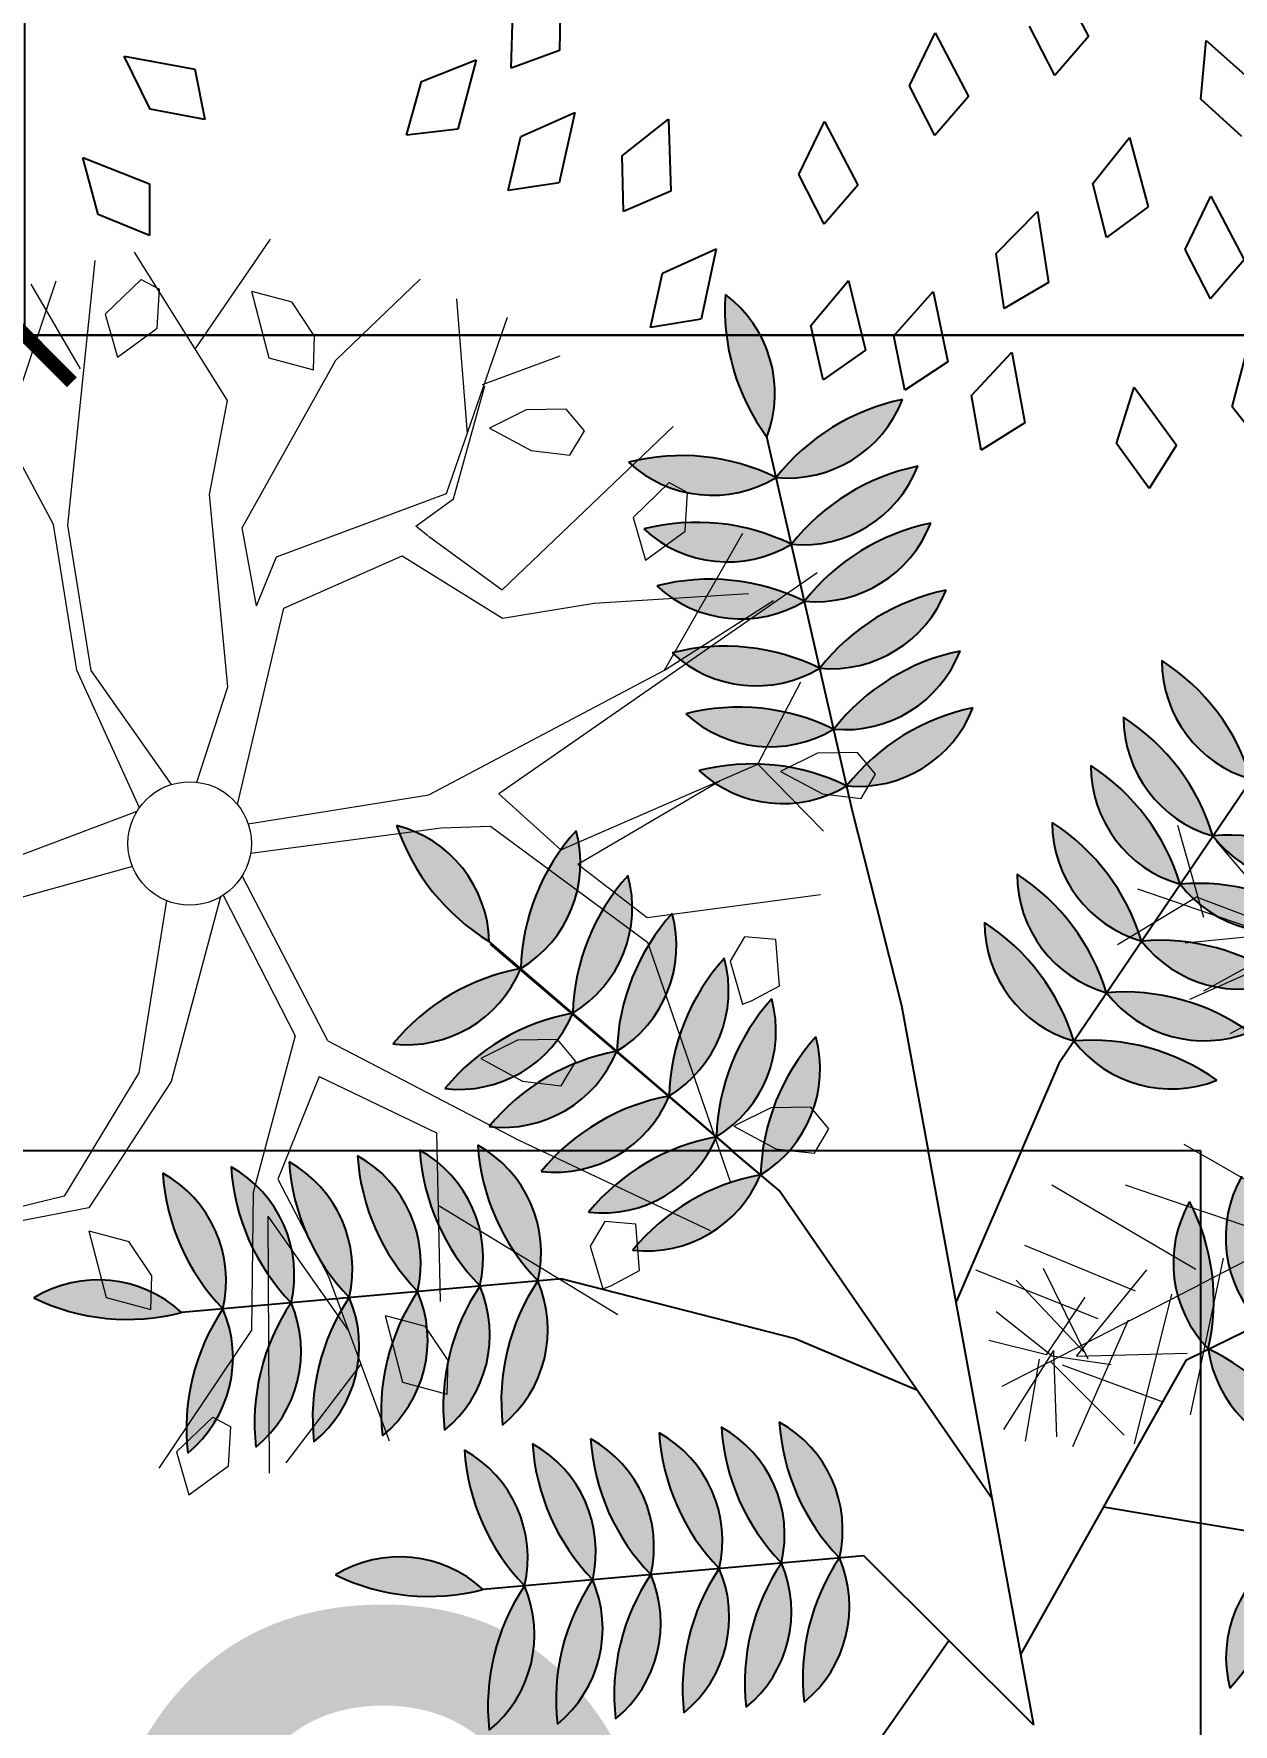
# Model space of a CAD drawing. Header units: millimetres. Extents: x -176651 to 388869, y -469666 to 486614.
# Drawn here: x 257544 to 260092, y 156296 to 159884 of the extents above; entities that cross this region are included whole.
import ezdxf

# ---------------------------------------------------------------- set-up
doc = ezdxf.new("R2010")
doc.units = ezdxf.units.MM
doc.header["$PDMODE"] = 35
doc.header["$PDSIZE"] = 0.1
doc.layers.get('Defpoints').update_dxf_attribs({"color": 252})
doc.layers.add('A- FURNITURE', color=252, linetype='Continuous', lineweight=0)
doc.layers.add('L-TREEEES', color=8, linetype='Continuous', lineweight=25)
for name, color, linetype in [('ad-Dimension', 8, 'Continuous'), ('ad-Plot Boundary', 8, 'Continuous'), ('ad-Plot Numbers', 2, 'Continuous'), ('ad-Road', 8, 'Continuous'), ('ad-Road Hatch', 8, 'Continuous')]:
    doc.layers.add(name, color=color, linetype=linetype)
doc.styles.add('$0$grid_text', font='verdana.ttf', dxfattribs={"width": 0.9})
doc.styles.get("Standard").update_dxf_attribs({"font": 'arial.ttf'})
doc.dimstyles.new('Copy of A-100-DIM-INT (MM-FT)', dxfattribs={"dimscale": 500, "dimtxt": 2.4, "dimasz": 1, "dimexe": 0, "dimexo": 0, "dimgap": 1, "dimtad": 0, "dimdec": 0, "dimlfac": 0.03937, "dimdsep": 46, "dimlunit": 3, "dimtxsty": 'Standard', "dimblk": 'ARCHTICK', "dimcen": 0.025, "dimclrd": 256, "dimclre": 256, "dimclrt": 256, "dimazin": 2, "dimtfac": 1, "dimtdec": 0, "dimtix": 1, "dimtmove": 2, "dimatfit": 3, "dimldrblk": 'ARCHTICK', "dimfxl": 1, "dimtolj": 1, "dimtzin": 0, "dimarcsym": 0})

# ---------------------------------------------------------------- blocks, each defined once
blk = doc.blocks.new('A$C4fb60e89')
at = {"layer": 'ad-Road Hatch', "ltscale": 5, "transparency": 33554687}
h = blk.add_hatch(dxfattribs=at)
h.set_pattern_fill('AR-HBONE', color=256, scale=15)
h.set_pattern_definition([(45, (-193247.7, -428758.8), (0, 2155.2615), [4572, -1524]), (135, (-192170.1, -427681.1), (2e-13, 2155.2615), [4572, -1524])])
h.paths.add_polyline_path([(175594.5, -250241), (169177.9, -249341.1), (167473.5, -249057.1), (167473.5, -138693.9), (101313.5, -138693.9), (101313.5, -199953.9), (101307.7, -237994.6), (101040.4, -268291), (101007.7, -280967.7), (101066.4, -293683.6), (101242.5, -311127.2), (100909.9, -319343.6), (100949.1, -333937.5), (100668.7, -366959.6), (100727.3, -390982.9), (100668.7, -404585.6), (100538.2, -420418.5), (100466.5, -428758.8), (92426.2, -427265.5), (92163.5, -427209.5), (92163.5, -321453.9), (24803.5, -321453.9), (24803.5, -412960.5), (15653.5, -411028.6), (15653.5, -321452.2), (-19535.1, -321452.2), (-34427.5, -319476.7), (-65207.4, -315394.6), (-171770.1, -301268.1), (-185853.9, -298333.1), (-193247.7, -296831.5), (-193244, -292907.6), (-191913.8, -285219.4), (-191838.8, -284678.8), (-183397.4, -286393.2), (-169722.9, -289242.8), (-53141.2, -304697.5), (-18730.1, -309262.2), (15653.3, -309262.2), (15653.5, 703.4), (24803.5, 1114.6), (24803.5, -129543.9), (92163.5, -129543.9), (92163.5, 15133.3), (101313.5, 17712.8), (101313.5, -129543.9), (167473.5, -129543.9), (167473.5, 35551.6), (175738, 37855), (175848.8, 28595.3), (175835.8, 25947.4), (175777.1, 14040.5), (175855.3, 2315.8), (175659.7, -18036.1), (175731.4, -34038.6), (175718.4, -46839.2), (175672.7, -63402.4), (175816.2, -82071.9), (175542.3, -106356), (175490.2, -124640.8), (175574.9, -145018.8), (175731.4, -168892), (175796.6, -181268.8), (175796.6, -192667.4), (175744.5, -208200.3), (175829.2, -223276.8), (175887.9, -234871.1)])
h.paths.add_polyline_path([(24803.5, -309263.9), (92163.5, -309263.9), (92163.5, -138693.9), (24803.5, -138693.9)], flags=16)
blk = doc.blocks.new('A$Cbbea0351')
at = {"layer": 'ad-Plot Numbers', "linetype": 'Continuous', "insert": (-110045.8, -311119.2), "char_height": 2000, "width": 2981.719, "attachment_point": 5, "style": '$0$grid_text', "bg_fill": 18, "box_fill_scale": 1.5, "bg_fill_color": 257, "bg_fill_transparency": 0}
blk.add_mtext('29', dxfattribs=at)
blk = doc.blocks.new('zw$A88E')
at = {"layer": 'ad-Plot Boundary'}
for points in [[(-117254.5, -307368.9), (-83574.5, -307368.9), (-83574.5, -266698.9), (-117254.5, -266698.9)], [(-117254.5, -347118.9), (-83574.5, -347118.9), (-83574.5, -307368.9), (-117254.5, -307368.9)]]:
    blk.add_lwpolyline(points, close=True, dxfattribs=at)
blk = doc.blocks.new('_ArchTick')
at = {"color": 0, "linetype": 'ByBlock', "const_width": 0.15}
blk.add_lwpolyline([(-0.5, -0.5), (0.5, 0.5)], dxfattribs=at)
blk = doc.blocks.new('*D19')
at = {"layer": 'ad-Dimension', "lineweight": -2, "transparency": 16777216}
for p, q in [((0, 1540), (1102.9, 1540)), ((1102.9, 1540), (1102.9, -1408.6)), ((1102.9, -7610), (1102.9, -4661.4)), ((0, -7610), (1102.9, -7610))]:
    blk.add_line(p, q, dxfattribs=at)
at = {"layer": 'Defpoints', "color": 0, "ltscale": 5, "transparency": 16777216}
for p in [(0, 1540), (0, -7610), (1102.9, -7610)]:
    blk.add_point(p, dxfattribs=at)
at = {"layer": 'ad-Dimension', "lineweight": -2, "ltscale": 5, "transparency": 16777216, "xscale": 200, "yscale": 200, "zscale": 200}
for p, rotation in [((1102.9, 1540), 90), ((1102.9, -7610), 270)]:
    blk.add_blockref('_ArchTick', p, dxfattribs=dict(at, rotation=rotation))
at = {"layer": 'ad-Dimension', "ltscale": 5, "transparency": 16777216, "insert": (1102.9, -3035), "char_height": 480, "attachment_point": 5, "rotation": 90}
blk.add_mtext("\\A1;30' [9150]", dxfattribs=at)
blk = doc.blocks.new('EHTYH')
at = {"layer": 'L-TREEEES', "color": 96, "ltscale": 1.622888}
for p, q in [((212980.6967, 1928348.4871, 129.9135), (212980.6108, 1928348.1946, 129.9135)), ((212982.7287, 1928347.9597, 129.9135), (212982.7947, 1928347.662, 129.9135)), ((212982.0063, 1928347.6591, 129.9135), (212982.1705, 1928347.8481, 129.9135)), ((212982.1705, 1928347.8481, 129.9135), (212982.2365, 1928347.5504, 129.9135)), ((212980.7507, 1928347.6924, 129.9135), (212980.9807, 1928347.7913, 129.9135)), ((212980.9807, 1928347.7913, 129.9135), (212980.9109, 1928347.4945, 129.9135)), ((212982.6132, 1928347.5401, 129.9135), (212982.5645, 1928347.7708, 129.9135)), ((212980.6944, 1928347.4635, 129.9135), (212980.7507, 1928347.6924, 129.9135)), ((212982.055, 1928347.4284, 129.9135), (212982.0063, 1928347.6591, 129.9135)), ((212982.7947, 1928347.662, 129.9135), (212982.6132, 1928347.5401, 129.9135)), ((212981.4534, 1928347.4193, 129.9135), (212981.6176, 1928347.6082, 129.9135)), ((212981.6176, 1928347.6082, 129.9135), (212981.6836, 1928347.3105, 129.9135)), ((212982.2365, 1928347.5504, 129.9135), (212982.055, 1928347.4284, 129.9135)), ((212980.9109, 1928347.4945, 129.9135), (212980.6944, 1928347.4635, 129.9135)), ((212983.1856, 1928347.2806, 129.9135), (212983.2733, 1928347.515, 129.9135)), ((212983.2733, 1928347.515, 129.9135), (212983.4393, 1928347.2593, 129.9135)), ((212981.5021, 1928347.1885, 129.9135), (212981.4534, 1928347.4193, 129.9135)), ((212981.6836, 1928347.3105, 129.9135), (212981.5021, 1928347.1885, 129.9135)), ((212983.312, 1928347.0815, 129.9135), (212983.1856, 1928347.2806, 129.9135)), ((212980.7855, 1928347.1666, 129.9135), (212981.0326, 1928347.207, 129.9135)), ((212981.0326, 1928347.207, 129.9135), (212980.8931, 1928346.9359, 129.9135)), ((212982.6483, 1928347.055, 129.9135), (212982.8498, 1928347.2036, 129.9135)), ((212982.8498, 1928347.2036, 129.9135), (212982.8493, 1928346.8986, 129.9135)), ((212980.6755, 1928346.958, 129.9135), (212980.7855, 1928347.1666, 129.9135)), ((212982.6455, 1928346.8192, 129.9135), (212982.6483, 1928347.055, 129.9135)), ((212982.1748, 1928346.8765, 129.9135), (212982.3913, 1928347.0022, 129.9135)), ((212982.3913, 1928347.0022, 129.9135), (212982.3575, 1928346.6992, 129.9135)), ((212980.8931, 1928346.9359, 129.9135), (212980.6755, 1928346.958, 129.9135)), ((212981.3343, 1928346.7875, 129.9135), (212981.5399, 1928346.9303, 129.9135)), ((212981.5399, 1928346.9303, 129.9135), (212981.5307, 1928346.6255, 129.9135)), ((212982.8493, 1928346.8986, 129.9135), (212982.6455, 1928346.8192, 129.9135)), ((212982.1463, 1928346.6425, 129.9135), (212982.1748, 1928346.8765, 129.9135)), ((212982.9537, 1928346.6826, 129.9135), (212983.1179, 1928346.8716, 129.9135)), ((212983.1179, 1928346.8716, 129.9135), (212983.1839, 1928346.5739, 129.9135)), ((212981.3248, 1928346.5518, 129.9135), (212981.3343, 1928346.7875, 129.9135)), ((212981.6643, 1928346.653, 129.9135), (212981.8735, 1928346.7904, 129.9135)), ((212981.8735, 1928346.7904, 129.9135), (212981.8564, 1928346.4859, 129.9135)), ((212982.3575, 1928346.6992, 129.9135), (212982.1463, 1928346.6425, 129.9135)), ((212983.0024, 1928346.4519, 129.9135), (212982.9537, 1928346.6826, 129.9135)), ((212981.5307, 1928346.6255, 129.9135), (212981.3248, 1928346.5518, 129.9135)), ((212981.6487, 1928346.4177, 129.9135), (212981.6643, 1928346.653, 129.9135)), ((212983.1839, 1928346.5739, 129.9135), (212983.0024, 1928346.4519, 129.9135)), ((212981.8564, 1928346.4859, 129.9135), (212981.6487, 1928346.4177, 129.9135)), ((212981.9163, 1928346.3224, 129.9135), (212982.129, 1928346.4544, 129.9135)), ((212982.129, 1928346.4544, 129.9135), (212982.1042, 1928346.1505, 129.9135))]:
    blk.add_line(p, q, dxfattribs=at)
at = {"layer": 'L-TREEEES', "color": 104, "ltscale": 1.622888}
for p, q in [((212980.3929, 1928348.1754, 129.9135), (212980.4616, 1928348.4009, 129.9135)), ((212979.89, 1928348.0178, 129.9135), (212980.01, 1928348.2208, 129.9135)), ((212980.01, 1928348.2208, 129.9135), (212980.2587, 1928348.2491, 129.9135)), ((212980.2587, 1928348.2491, 129.9135), (212980.1062, 1928347.9851, 129.9135)), ((212980.6108, 1928348.1946, 129.9135), (212980.3929, 1928348.1754, 129.9135)), ((212980.1062, 1928347.9851, 129.9135), (212979.89, 1928348.0178, 129.9135)), ((212980.357, 1928347.8849, 129.9135), (212980.6045, 1928347.9228, 129.9135)), ((212980.6045, 1928347.9228, 129.9135), (212980.4623, 1928347.653, 129.9135)), ((212980.245, 1928347.6774, 129.9135), (212980.357, 1928347.8849, 129.9135)), ((212980.4623, 1928347.653, 129.9135), (212980.245, 1928347.6774, 129.9135))]:
    blk.add_line(p, q, dxfattribs=at)
at = {"layer": 'L-TREEEES', "color": 98, "ltscale": 1.622888}
for p, q in [((212985.9722, 1928346.6442, 129.9135), (212985.9243, 1928346.8899, 129.9135)), ((212985.9243, 1928346.8899, 129.9135), (212986.1996, 1928346.7588, 129.9135)), ((212986.1996, 1928346.7588, 129.9135), (212986.1841, 1928346.5407, 129.9135)), ((212986.1841, 1928346.5407, 129.9135), (212985.9722, 1928346.6442, 129.9135)), ((212985.641, 1928346.2706, 129.9135), (212985.642, 1928346.5209, 129.9135)), ((212985.642, 1928346.5209, 129.9135), (212985.8864, 1928346.3385, 129.9135)), ((212981.8947, 1928346.0876, 129.9135), (212981.9163, 1928346.3224, 129.9135)), ((212985.8864, 1928346.3385, 129.9135), (212985.8285, 1928346.1276, 129.9135)), ((212985.8285, 1928346.1276, 129.9135), (212985.641, 1928346.2706, 129.9135)), ((212982.9714, 1928345.9845, 129.9135), (212983.0958, 1928346.2017, 129.9135)), ((212982.1042, 1928346.1505, 129.9135), (212981.8947, 1928346.0876, 129.9135)), ((212982.457, 1928345.9636, 129.9135), (212982.5914, 1928346.1748, 129.9135)), ((212982.5914, 1928346.1748, 129.9135), (212982.7008, 1928345.8902, 129.9135)), ((212982.5394, 1928345.7427, 129.9135), (212982.457, 1928345.9636, 129.9135)), ((212983.064, 1928345.7676, 129.9135), (212982.9714, 1928345.9845, 129.9135)), ((212982.7008, 1928345.8902, 129.9135), (212982.5394, 1928345.7427, 129.9135))]:
    blk.add_line(p, q, dxfattribs=at)
blk = doc.blocks.new('RGBB')
at = {"layer": 'Defpoints', "linetype": 'Continuous', "true_color": 0x999b37, "transparency": 33554559}
for points in [[(260796.0955, 1945756.5247, 0.177771), (260796.1014, 1945756.2094, 0.334535)], [(260796.0978, 1945756.1212, 0.177771), (260795.8037, 1945756.2349, 0.334535)], [(260796.4002, 1945756.2106, 0.177771), (260796.0978, 1945756.1212, 0.334535)], [(260796.0919, 1945755.976, 0.177771), (260795.7978, 1945756.0896, 0.334535)], [(260796.3943, 1945756.0654, 0.177771), (260796.0919, 1945755.976, 0.334535)], [(260796.0869, 1945755.8522, 0.177771), (260795.7928, 1945755.9659, 0.334535)], [(260796.3892, 1945755.9417, 0.177771), (260796.0869, 1945755.8522, 0.334535)], [(260796.081, 1945755.7064, 0.177771), (260795.7869, 1945755.8201, 0.334535)], [(260796.3833, 1945755.7959, 0.177771), (260796.081, 1945755.7064, 0.334535)], [(260796.0756, 1945755.5739, 0.177771), (260795.7815, 1945755.6875, 0.334535)], [(260796.3779, 1945755.6633, 0.177771), (260796.0756, 1945755.5739, 0.334535)], [(260795.1263, 1945755.62, 0.177771), (260795.2516, 1945755.3307, 0.334535)], [(260796.0706, 1945755.4503, 0.177771), (260795.7765, 1945755.564, 0.334535)], [(260796.3729, 1945755.5398, 0.177771), (260796.0706, 1945755.4503, 0.334535)], [(260796.9037, 1945755.2386, 0.177771), (260796.7865, 1945755.5313, 0.334535)], [(260795.4912, 1945755.5091, 0.177771), (260795.3011, 1945755.2576, 0.334535)], [(260796.7934, 1945755.144, 0.177771), (260796.6762, 1945755.4366, 0.334535)], [(260795.5727, 1945755.3888, 0.177771), (260795.3826, 1945755.1372, 0.334535)], [(260796.6994, 1945755.0633, 0.177771), (260796.5822, 1945755.356, 0.334535)], [(260795.6422, 1945755.2863, 0.177771), (260795.4521, 1945755.0347, 0.334535)], [(260795.3011, 1945755.2576, 0.177771), (260794.997, 1945755.1743, 0.334535)], [(260796.5887, 1945754.9683, 0.177771), (260796.4714, 1945755.261, 0.334535)], [(260795.724, 1945755.1655, 0.177771), (260795.5339, 1945754.9139, 0.334535)], [(260796.488, 1945754.8819, 0.177771), (260796.3708, 1945755.1746, 0.334535)], [(260795.3826, 1945755.1372, 0.177771), (260795.0785, 1945755.054, 0.334535)], [(260797.0649, 1945754.9837, 0.177771), (260796.7934, 1945755.144, 0.334535)], [(260796.3942, 1945754.8013, 0.177771), (260796.2769, 1945755.094, 0.334535)], [(260795.7984, 1945755.0556, 0.177771), (260795.6084, 1945754.8041, 0.334535)], [(260796.9709, 1945754.903, 0.177771), (260796.6994, 1945755.0633, 0.334535)], [(260794.4537, 1945755.0381, 0.177771), (260794.5013, 1945754.7264, 0.334535)], [(260794.5968, 1945755.0126, 0.177771), (260794.6443, 1945754.7009, 0.334535)], [(260795.4521, 1945755.0347, 0.177771), (260795.148, 1945754.9514, 0.334535)], [(260794.7187, 1945754.9908, 0.177771), (260794.7663, 1945754.6791, 0.334535)], [(260794.8623, 1945754.9651, 0.177771), (260794.9099, 1945754.6535, 0.334535)], [(260794.9929, 1945754.9418, 0.177771), (260795.0405, 1945754.6301, 0.334535)], [(260795.8678, 1945754.9533, 0.177771), (260795.6777, 1945754.7017, 0.334535)], [(260796.8602, 1945754.808, 0.177771), (260796.5887, 1945754.9683, 0.334535)], [(260795.1147, 1945754.9201, 0.177771), (260795.1622, 1945754.6084, 0.334535)], [(260795.5339, 1945754.9139, 0.177771), (260795.2298, 1945754.8307, 0.334535)], [(260796.7595, 1945754.7216, 0.177771), (260796.488, 1945754.8819, 0.334535)], [(260794.1197, 1945754.8541, 0.177771), (260794.4143, 1945754.742, 0.334535)], [(260795.6084, 1945754.8041, 0.177771), (260795.3043, 1945754.7208, 0.334535)], [(260796.6657, 1945754.6411, 0.177771), (260796.3942, 1945754.8013, 0.334535)], [(260794.5013, 1945754.7264, 0.177771), (260794.3487, 1945754.4505, 0.334535)], [(260794.6443, 1945754.7009, 0.177771), (260794.4918, 1945754.425, 0.334535)], [(260795.6777, 1945754.7017, 0.177771), (260795.3736, 1945754.6184, 0.334535)], [(260794.7663, 1945754.6791, 0.177771), (260794.6137, 1945754.4032, 0.334535)], [(260794.9099, 1945754.6535, 0.177771), (260794.7574, 1945754.3775, 0.334535)], [(260795.0405, 1945754.6301, 0.177771), (260794.888, 1945754.3542, 0.334535)], [(260795.1622, 1945754.6084, 0.177771), (260795.0097, 1945754.3325, 0.334535)], [(260796.4983, 1945754.0955, 0.177771), (260796.5422, 1945754.4077, 0.334535)], [(260796.6198, 1945754.1187, 0.177771), (260796.6636, 1945754.4309, 0.334535)], [(260794.9175, 1945754.3028, 0.177771), (260794.9651, 1945753.9911, 0.334535)], [(260795.0606, 1945754.2772, 0.177771), (260795.1082, 1945753.9655, 0.334535)], [(260795.1826, 1945754.2554, 0.177771), (260795.2301, 1945753.9437, 0.334535)], [(260795.3262, 1945754.2298, 0.177771), (260795.3738, 1945753.9181, 0.334535)], [(260795.4568, 1945754.2064, 0.177771), (260795.5044, 1945753.8948, 0.334535)], [(260795.5785, 1945754.1847, 0.177771), (260795.6261, 1945753.873, 0.334535)], [(260794.5835, 1945754.1187, 0.177771), (260794.8782, 1945754.0066, 0.334535)], [(260796.6541, 1945753.8214, 0.177771), (260796.4983, 1945754.0955, 0.334535)], [(260794.9651, 1945753.9911, 0.177771), (260794.8126, 1945753.7151, 0.334535)], [(260795.1082, 1945753.9655, 0.177771), (260794.9557, 1945753.6896, 0.334535)], [(260795.2301, 1945753.9437, 0.177771), (260795.0776, 1945753.6678, 0.334535)], [(260795.3738, 1945753.9181, 0.177771), (260795.2212, 1945753.6421, 0.334535)], [(260795.5044, 1945753.8948, 0.177771), (260795.3519, 1945753.6188, 0.334535)], [(260795.6261, 1945753.873, 0.177771), (260795.4736, 1945753.5971, 0.334535)], [(260796.3537, 1945753.3889, 0.177771), (260796.5478, 1945753.6373, 0.334535)]]:
    blk.add_hatch(color=55, dxfattribs=at).paths.add_polyline_path(points)
at = {"layer": 'Defpoints', "color": 55, "linetype": 'Continuous', "true_color": 0x999b37, "transparency": 33554559}
for p, q in [((260796.0685, 1945755.3985, 129.9135), (260796.1014, 1945756.2094, 129.9135)), ((260796.0685, 1945755.3985, 129.9135), (260796.1014, 1945756.2094, 129.9135)), ((260796.0614, 1945754.969, 129.9135), (260796.0685, 1945755.3985, 129.9135)), ((260795.7068, 1945754.6588, 129.9135), (260795.2516, 1945755.3307, 129.9135)), ((260795.7068, 1945754.6588, 129.9135), (260795.2516, 1945755.3307, 129.9135)), ((260795.7068, 1945754.6588, 129.9135), (260795.2524, 1945755.3247, 129.9135)), ((260796.3548, 1945754.7676, 129.9135), (260796.9707, 1945755.2961, 129.9135)), ((260796.3548, 1945754.7676, 129.9135), (260796.9659, 1945755.292, 129.9135)), ((260795.9313, 1945753.422, 129.9135), (260796.0614, 1945754.969, 129.9135)), ((260796.0078, 1945754.3309, 129.9135), (260796.3548, 1945754.7676, 129.9135)), ((260795.2133, 1945754.5993, 129.9135), (260794.4143, 1945754.742, 129.9135)), ((260795.2133, 1945754.5993, 129.9135), (260794.4143, 1945754.742, 129.9135)), ((260795.9723, 1945753.909, 129.9135), (260795.7068, 1945754.6588, 129.9135)), ((260795.2133, 1945754.5993, 129.9135), (260795.6573, 1945754.3472, 129.9135)), ((260795.6573, 1945754.3472, 129.9135), (260795.8783, 1945754.1744, 129.9135)), ((260796.4474, 1945754.0857, 129.9135), (260797.2445, 1945754.238, 129.9135)), ((260796.4474, 1945754.0857, 129.9135), (260797.2383, 1945754.2368, 129.9135)), ((260795.9441, 1945753.5737, 129.9135), (260796.4474, 1945754.0857, 129.9135)), ((260795.6772, 1945753.8639, 129.9135), (260794.8782, 1945754.0066, 129.9135)), ((260795.6772, 1945753.8639, 129.9135), (260794.8782, 1945754.0066, 129.9135)), ((260795.9313, 1945753.422, 129.9135), (260795.6772, 1945753.8639, 129.9135)), ((260796.5195, 1945753.6807, 129.9135), (260796.1957, 1945753.8297, 129.9135)), ((260795.489, 1945753.3801, 129.9135), (260795.8042, 1945753.643, 129.9135))]:
    blk.add_line(p, q, dxfattribs=at)
for centre, radius, start, end in [((260796.5278, 1945756.375, 129.9135), 0.4574, 160.9078, 201.2287), ((260795.8893, 1945756.3631, 129.9135), 0.262, 324.0745, 38.062), ((260796.0262, 1945756.3732, 129.9135), 0.262, 211.8722, 285.8597), ((260795.796, 1945755.7775, 129.9135), 0.4574, 48.7055, 89.0264), ((260796.3708, 1945755.7542, 129.9135), 0.4574, 86.32, 126.6409), ((260796.1896, 1945756.3666, 129.9135), 0.262, 249.4867, 323.4742), ((260796.0203, 1945756.228, 129.9135), 0.262, 211.8722, 285.8597), ((260795.7901, 1945755.6323, 129.9135), 0.4574, 48.7055, 89.0264), ((260796.3649, 1945755.6089, 129.9135), 0.4574, 86.32, 126.6409), ((260796.1837, 1945756.2213, 129.9135), 0.262, 249.4867, 323.4742), ((260796.0153, 1945756.1042, 129.9135), 0.262, 211.8722, 285.8597), ((260795.785, 1945755.5085, 129.9135), 0.4574, 48.7055, 89.0264), ((260796.3599, 1945755.4852, 129.9135), 0.4574, 86.32, 126.6409), ((260796.1787, 1945756.0976, 129.9135), 0.262, 249.4867, 323.4742), ((260796.0094, 1945755.9585, 129.9135), 0.262, 211.8722, 285.8597), ((260795.7791, 1945755.3628, 129.9135), 0.4574, 48.7055, 89.0264), ((260796.354, 1945755.3394, 129.9135), 0.4574, 86.32, 126.6409), ((260796.1728, 1945755.9518, 129.9135), 0.262, 249.4867, 323.4742), ((260796.004, 1945755.8259, 129.9135), 0.262, 211.8722, 285.8597), ((260795.7737, 1945755.2302, 129.9135), 0.4574, 48.7055, 89.0264), ((260796.3486, 1945755.2068, 129.9135), 0.4574, 86.32, 126.6409), ((260796.1674, 1945755.8192, 129.9135), 0.262, 249.4867, 323.4742), ((260794.9969, 1945755.3922, 129.9135), 0.262, 346.4181, 60.4057), ((260795.583, 1945755.6459, 129.9135), 0.4574, 183.2515, 223.5723), ((260795.999, 1945755.7023, 129.9135), 0.262, 211.8722, 285.8597), ((260795.7687, 1945755.1066, 129.9135), 0.4574, 48.7055, 89.0264), ((260796.3436, 1945755.0833, 129.9135), 0.4574, 86.32, 126.6409), ((260796.1624, 1945755.6957, 129.9135), 0.262, 249.4867, 323.4742), ((260797.0393, 1945755.4628, 129.9135), 0.262, 164.8342, 238.8217), ((260796.4465, 1945755.2253, 129.9135), 0.4574, 1.6675, 41.9884), ((260795.2292, 1945755.5095, 129.9135), 0.262, 285.9332, 359.9207), ((260795.7387, 1945755.1245, 129.9135), 0.4574, 122.7665, 163.0874), ((260796.929, 1945755.3681, 129.9135), 0.262, 164.8342, 238.8217), ((260796.3362, 1945755.1306, 129.9135), 0.4574, 1.6675, 41.9884), ((260795.3107, 1945755.3892, 129.9135), 0.262, 285.9332, 359.9207), ((260795.8203, 1945755.0042, 129.9135), 0.4574, 122.7665, 163.0874), ((260796.835, 1945755.2874, 129.9135), 0.262, 164.8342, 238.8217), ((260796.2422, 1945755.05, 129.9135), 0.4574, 1.6675, 41.9884), ((260795.3802, 1945755.2866, 129.9135), 0.262, 285.9332, 359.9207), ((260795.8897, 1945754.9016, 129.9135), 0.4574, 122.7665, 163.0874), ((260795.2624, 1945754.8018, 129.9135), 0.4574, 85.152, 125.4729), ((260795.0938, 1945755.4178, 129.9135), 0.262, 248.3187, 322.3062), ((260796.7243, 1945755.1924, 129.9135), 0.262, 164.8342, 238.8217), ((260796.1315, 1945754.955, 129.9135), 0.4574, 1.6675, 41.9884), ((260795.462, 1945755.1658, 129.9135), 0.262, 285.9332, 359.9207), ((260795.9716, 1945754.7809, 129.9135), 0.4574, 122.7665, 163.0874), ((260796.6236, 1945755.106, 129.9135), 0.262, 164.8342, 238.8217), ((260796.0308, 1945754.8686, 129.9135), 0.4574, 1.6675, 41.9884), ((260795.344, 1945754.6815, 129.9135), 0.4574, 85.152, 125.4729), ((260795.1753, 1945755.2974, 129.9135), 0.262, 248.3187, 322.3062), ((260797.0355, 1945755.244, 129.9135), 0.262, 202.4487, 276.4362), ((260796.7108, 1945754.6941, 129.9135), 0.4574, 39.282, 79.6029), ((260796.5298, 1945755.0255, 129.9135), 0.262, 164.8342, 238.8217), ((260795.9369, 1945754.788, 129.9135), 0.4574, 1.6675, 41.9884), ((260795.5365, 1945755.056, 129.9135), 0.262, 285.9332, 359.9207), ((260796.046, 1945754.671, 129.9135), 0.4574, 122.7665, 163.0874), ((260796.9415, 1945755.1633, 129.9135), 0.262, 202.4487, 276.4362), ((260796.6169, 1945754.6134, 129.9135), 0.4574, 39.282, 79.6029), ((260794.9019, 1945754.9471, 129.9135), 0.4574, 168.52, 208.8409), ((260794.2706, 1945754.8507, 129.9135), 0.262, 331.6867, 45.6742), ((260795.045, 1945754.9215, 129.9135), 0.4574, 168.52, 208.8409), ((260794.4137, 1945754.8251, 129.9135), 0.262, 331.6867, 45.6742), ((260795.4135, 1945754.5789, 129.9135), 0.4574, 85.152, 125.4729), ((260795.2448, 1945755.1949, 129.9135), 0.262, 248.3187, 322.3062), ((260795.1669, 1945754.8998, 129.9135), 0.4574, 168.52, 208.8409), ((260794.5356, 1945754.8034, 129.9135), 0.262, 331.6867, 45.6742), ((260795.3106, 1945754.8741, 129.9135), 0.4574, 168.52, 208.8409), ((260794.6793, 1945754.7777, 129.9135), 0.262, 331.6867, 45.6742), ((260795.4412, 1945754.8508, 129.9135), 0.4574, 168.52, 208.8409), ((260794.8099, 1945754.7544, 129.9135), 0.262, 331.6867, 45.6742), ((260795.6058, 1945754.9536, 129.9135), 0.262, 285.9332, 359.9207), ((260796.1154, 1945754.5686, 129.9135), 0.4574, 122.7665, 163.0874), ((260796.8308, 1945755.0683, 129.9135), 0.262, 202.4487, 276.4362), ((260796.5061, 1945754.5184, 129.9135), 0.4574, 39.282, 79.6029), ((260795.5629, 1945754.829, 129.9135), 0.4574, 168.52, 208.8409), ((260794.9316, 1945754.7326, 129.9135), 0.262, 331.6867, 45.6742), ((260795.4953, 1945754.4581, 129.9135), 0.4574, 85.152, 125.4729), ((260795.3266, 1945755.0741, 129.9135), 0.262, 248.3187, 322.3062), ((260796.7301, 1945754.9819, 129.9135), 0.262, 202.4487, 276.4362), ((260796.4054, 1945754.432, 129.9135), 0.4574, 39.282, 79.6029), ((260794.1926, 1945754.6025, 129.9135), 0.262, 32.1717, 106.1592), ((260794.4197, 1945755.1993, 129.9135), 0.4574, 229.005, 269.3259), ((260795.5697, 1945754.3483, 129.9135), 0.4574, 85.152, 125.4729), ((260795.4011, 1945754.9643, 129.9135), 0.262, 248.3187, 322.3062), ((260796.6363, 1945754.9014, 129.9135), 0.262, 202.4487, 276.4362), ((260796.3116, 1945754.3514, 129.9135), 0.4574, 39.282, 79.6029), ((260794.2419, 1945754.6897, 129.9135), 0.262, 294.0722, 8.0597), ((260794.8008, 1945754.3807, 129.9135), 0.4574, 130.9055, 171.2264), ((260794.3849, 1945754.6642, 129.9135), 0.262, 294.0722, 8.0597), ((260794.9439, 1945754.3552, 129.9135), 0.4574, 130.9055, 171.2264), ((260795.6391, 1945754.2459, 129.9135), 0.4574, 85.152, 125.4729), ((260795.4704, 1945754.8619, 129.9135), 0.262, 248.3187, 322.3062), ((260794.5069, 1945754.6424, 129.9135), 0.262, 294.0722, 8.0597), ((260795.0658, 1945754.3334, 129.9135), 0.4574, 130.9055, 171.2264), ((260794.6505, 1945754.6167, 129.9135), 0.262, 294.0722, 8.0597), ((260795.2094, 1945754.3078, 129.9135), 0.4574, 130.9055, 171.2264), ((260794.7811, 1945754.5934, 129.9135), 0.262, 294.0722, 8.0597), ((260795.34, 1945754.2844, 129.9135), 0.4574, 130.9055, 171.2264), ((260794.9028, 1945754.5717, 129.9135), 0.262, 294.0722, 8.0597), ((260795.4618, 1945754.2627, 129.9135), 0.4574, 130.9055, 171.2264), ((260796.7275, 1945754.2225, 129.9135), 0.262, 135.0125, 209), ((260796.095, 1945754.3113, 129.9135), 0.4574, 331.8458, 12.1667), ((260796.8489, 1945754.2457, 129.9135), 0.262, 135.0125, 209), ((260795.3658, 1945754.2117, 129.9135), 0.4574, 168.52, 208.8409), ((260794.7345, 1945754.1153, 129.9135), 0.262, 331.6867, 45.6742), ((260795.5089, 1945754.1862, 129.9135), 0.4574, 168.52, 208.8409), ((260794.8776, 1945754.0898, 129.9135), 0.262, 331.6867, 45.6742), ((260795.6308, 1945754.1644, 129.9135), 0.4574, 168.52, 208.8409), ((260794.9995, 1945754.068, 129.9135), 0.262, 331.6867, 45.6742), ((260795.7744, 1945754.1387, 129.9135), 0.4574, 168.52, 208.8409), ((260795.1431, 1945754.0423, 129.9135), 0.262, 331.6867, 45.6742), ((260795.9051, 1945754.1154, 129.9135), 0.4574, 168.52, 208.8409), ((260795.2737, 1945754.019, 129.9135), 0.262, 331.6867, 45.6742), ((260796.0268, 1945754.0937, 129.9135), 0.4574, 168.52, 208.8409), ((260795.3955, 1945753.9973, 129.9135), 0.262, 331.6867, 45.6742), ((260794.6565, 1945753.8671, 129.9135), 0.262, 32.1717, 106.1592), ((260794.8836, 1945754.464, 129.9135), 0.4574, 229.005, 269.3259), ((260796.7581, 1945754.0619, 129.9135), 0.262, 172.627, 246.6145), ((260796.203, 1945753.7462, 129.9135), 0.4574, 9.4603, 49.7812), ((260794.7057, 1945753.9543, 129.9135), 0.262, 294.0722, 8.0597), ((260795.2647, 1945753.6454, 129.9135), 0.4574, 130.9055, 171.2264), ((260794.8488, 1945753.9288, 129.9135), 0.262, 294.0722, 8.0597), ((260795.4077, 1945753.6198, 129.9135), 0.4574, 130.9055, 171.2264), ((260794.9707, 1945753.907, 129.9135), 0.262, 294.0722, 8.0597), ((260795.5297, 1945753.598, 129.9135), 0.4574, 130.9055, 171.2264), ((260795.1144, 1945753.8814, 129.9135), 0.262, 294.0722, 8.0597), ((260795.6733, 1945753.5724, 129.9135), 0.4574, 130.9055, 171.2264), ((260795.245, 1945753.858, 129.9135), 0.262, 294.0722, 8.0597), ((260795.8039, 1945753.549, 129.9135), 0.4574, 130.9055, 171.2264), ((260795.3667, 1945753.8363, 129.9135), 0.262, 294.0722, 8.0597), ((260795.9256, 1945753.5273, 129.9135), 0.4574, 130.9055, 171.2264), ((260796.6156, 1945753.3842, 129.9135), 0.262, 104.9925, 178.98), ((260796.1125, 1945753.7775, 129.9135), 0.4574, 301.8258, 342.1467)]:
    blk.add_arc(centre, radius, start, end, dxfattribs=at)
blk = doc.blocks.new('QWFQFR')
at = {"color": 55, "linetype": 'Continuous', "true_color": 0x999b37}
for p, q in [((260796.0902, 1945699.7828), (260796.2935, 1945700.3094)), ((260796.2036, 1945700.0957), (260796.1494, 1945700.2964)), ((260796.4871, 1945699.949), (260796.3792, 1945700.3043)), ((260796.0611, 1945699.7916), (260795.9552, 1945700.256)), ((260796.0128, 1945700.0034), (260796.2025, 1945700.2898)), ((260796.4497, 1945700.0721), (260796.6651, 1945700.2554)), ((260796.3777, 1945700.245), (260796.2841, 1945700.1938)), ((260796.3777, 1945700.245), (260796.4098, 1945700.2146)), ((260796.2841, 1945700.1938), (260796.2859, 1945700.099)), ((260796.3832, 1945700.1363), (260796.4098, 1945700.2146)), ((260796.5972, 1945700.1594), (260796.5955, 1945700.013)), ((260796.5972, 1945700.1594), (260796.6737, 1945700.115)), ((260796.2859, 1945700.099), (260796.3832, 1945700.1363)), ((260796.7012, 1945700.032), (260796.6737, 1945700.115)), ((260796.7315, 1945699.971), (260796.9496, 1945700.0903)), ((260796.5955, 1945700.013), (260796.6804, 1945699.9637)), ((260796.6804, 1945699.9637), (260796.7012, 1945700.032)), ((260796.9603, 1945699.7477), (260797.0136, 1945700.0296)), ((260796.4466, 1945699.6798), (260796.7315, 1945699.971)), ((260796.3978, 1945699.7666), (260796.4871, 1945699.949)), ((260796.8844, 1945699.6363), (260797.1075, 1945699.9634)), ((260796.8953, 1945699.6214), (260797.0223, 1945699.8356)), ((260797.0188, 1945699.8393), (260797.1934, 1945699.855)), ((260796.0283, 1945699.4802), (260796.0611, 1945699.7916)), ((260796.0574, 1945699.4714), (260796.0902, 1945699.7828)), ((260796.3282, 1945699.3621), (260796.3978, 1945699.7666)), ((260797.0942, 1945699.7636), (260797.0085, 1945699.7464)), ((260797.1766, 1945699.7426), (260797.0942, 1945699.7636)), ((260797.0085, 1945699.7464), (260797.0817, 1945699.6771)), ((260797.2016, 1945699.6879), (260797.1766, 1945699.7426)), ((260797.1583, 1945699.646), (260797.2016, 1945699.6879)), ((260796.4321, 1945699.5125), (260796.4466, 1945699.6798)), ((260796.9446, 1945699.4083), (260797.3863, 1945699.6476)), ((260797.0817, 1945699.6771), (260797.1583, 1945699.646)), ((260796.5004, 1945699.6016), (260796.8844, 1945699.6363)), ((260796.8032, 1945699.5864), (260796.8953, 1945699.6214)), ((260796.4321, 1945699.5125), (260796.5004, 1945699.6016)), ((260796.8225, 1945699.5601), (260796.8032, 1945699.5864)), ((260796.8238, 1945699.5588), (260796.9446, 1945699.4083)), ((260796.4867, 1945699.4925), (260796.7587, 1945699.5337)), ((260796.7587, 1945699.5337), (260796.9297, 1945699.35)), ((260797.3469, 1945699.5348), (260797.2533, 1945699.4837)), ((260797.3469, 1945699.5348), (260797.3789, 1945699.5045)), ((260797.3524, 1945699.4261), (260797.3789, 1945699.5045)), ((260796.0797, 1945699.1637), (260796.0283, 1945699.4802)), ((260796.1586, 1945699.1935), (260796.0574, 1945699.4714)), ((260796.2827, 1945699.1156), (260796.4867, 1945699.4925)), ((260797.2533, 1945699.4837), (260797.255, 1945699.3889)), ((260797.255, 1945699.3889), (260797.3524, 1945699.4261)), ((260796.2116, 1945699.1842), (260796.3282, 1945699.3621)), ((260797.2324, 1945699.1532), (260797.4693, 1945699.3903)), ((260796.9297, 1945699.35), (260797.1261, 1945699.3297)), ((260797.1261, 1945699.3297), (260797.4473, 1945699.2638)), ((260797.5999, 1945699.2677), (260796.8245, 1945698.9919)), ((260797.2324, 1945699.1532), (260797.4949, 1945699.235)), ((260795.78, 1945699.13), (260796.0735, 1945699.1582)), ((260796.6805, 1945699.0287), (260797.2324, 1945699.1532)), ((260796.0329, 1945699.0475), (260795.7641, 1945699.0456)), ((260796.2937, 1945699.0702), (260796.6805, 1945699.0287)), ((260797.3715, 1945698.9085), (260797.5052, 1945699.0533)), ((260796.2823, 1945699.0087), (260796.6871, 1945698.9546)), ((260796.3361, 1945698.5814), (260796.2522, 1945698.9668)), ((260796.8245, 1945698.9919), (260796.9199, 1945698.8429)), ((260796.0838, 1945698.9583), (260795.9309, 1945698.6209)), ((260796.1966, 1945698.936), (260795.9928, 1945698.585)), ((260796.2026, 1945698.9378), (260796.272, 1945698.6102)), ((260796.6871, 1945698.9546), (260796.7889, 1945698.9306)), ((260796.7889, 1945698.9306), (260797.0466, 1945698.6054)), ((260796.9199, 1945698.8429), (260797.3715, 1945698.9085)), ((260796.9468, 1945698.8038), (260797.2844, 1945698.8959)), ((260797.3715, 1945698.9085), (260797.469, 1945698.7348)), ((260797.5, 1945698.8982), (260797.4143, 1945698.881)), ((260797.5824, 1945698.8772), (260797.5, 1945698.8982)), ((260797.4143, 1945698.881), (260797.4876, 1945698.8116)), ((260797.6074, 1945698.8225), (260797.5824, 1945698.8772)), ((260797.5642, 1945698.7806), (260797.6074, 1945698.8225)), ((260796.9468, 1945698.8038), (260797.0596, 1945698.6563)), ((260797.4876, 1945698.8116), (260797.5642, 1945698.7806)), ((260797.0596, 1945698.6563), (260797.4277, 1945698.6066)), ((260795.9309, 1945698.6209), (260795.7093, 1945698.41)), ((260796.272, 1945698.6102), (260796.0991, 1945698.3124)), ((260797.0466, 1945698.6054), (260797.0826, 1945698.0692)), ((260795.9928, 1945698.585), (260795.7536, 1945698.3725)), ((260796.3361, 1945698.5814), (260796.6715, 1945698.2728)), ((260797.2481, 1945698.5622), (260797.2049, 1945698.5203)), ((260797.3105, 1945698.5393), (260797.2481, 1945698.5622)), ((260797.2923, 1945698.4427), (260797.3105, 1945698.5393)), ((260796.2983, 1945698.513), (260796.1566, 1945698.3259)), ((260796.2983, 1945698.513), (260796.5079, 1945698.3327)), ((260797.2049, 1945698.5203), (260797.2066, 1945698.4255)), ((260796.7256, 1945698.477), (260796.6398, 1945698.4598)), ((260796.808, 1945698.456), (260796.7256, 1945698.477)), ((260796.6398, 1945698.4598), (260796.7131, 1945698.3905)), ((260796.833, 1945698.4013), (260796.808, 1945698.456)), ((260797.2066, 1945698.4255), (260797.2266, 1945698.4273)), ((260797.2266, 1945698.4273), (260797.2923, 1945698.4427)), ((260795.7536, 1945698.3725), (260795.1987, 1945698.4138)), ((260795.7093, 1945698.41), (260795.286, 1945698.4216)), ((260796.7131, 1945698.3905), (260796.7897, 1945698.3594)), ((260796.7897, 1945698.3594), (260796.833, 1945698.4013)), ((260795.7405, 1945698.3255), (260795.7388, 1945698.1791)), ((260795.7405, 1945698.3255), (260795.8169, 1945698.2811)), ((260796.1566, 1945698.3259), (260796.2062, 1945698.098)), ((260796.5079, 1945698.3327), (260796.4215, 1945697.9847)), ((260796.0991, 1945698.3124), (260796.0186, 1945698.0313)), ((260795.8445, 1945698.1981), (260795.8169, 1945698.2811)), ((260796.1159, 1945698.2559), (260795.9752, 1945697.7287)), ((260796.1159, 1945698.2559), (260796.2171, 1945697.9755)), ((260796.6715, 1945698.2728), (260797.0143, 1945697.9801)), ((260795.7388, 1945698.1791), (260795.8237, 1945698.1298)), ((260795.8237, 1945698.1298), (260795.8445, 1945698.1981)), ((260796.4708, 1945698.1834), (260796.7787, 1945697.8593)), ((260797.2067, 1945698.1976), (260797.121, 1945698.1804)), ((260797.121, 1945698.1804), (260797.1943, 1945698.111)), ((260797.2891, 1945698.1766), (260797.2067, 1945698.1976)), ((260797.3141, 1945698.1218), (260797.2891, 1945698.1766)), ((260797.1943, 1945698.111), (260797.2709, 1945698.08)), ((260797.2709, 1945698.08), (260797.3141, 1945698.1218)), ((260796.2062, 1945698.098), (260796.2392, 1945697.7276)), ((260796.0186, 1945698.0313), (260795.7519, 1945697.7998)), ((260796.8032, 1945698.0568), (260796.76, 1945698.0149)), ((260796.8657, 1945698.0339), (260796.8032, 1945698.0568)), ((260796.8474, 1945697.9373), (260796.8657, 1945698.0339)), ((260796.76, 1945698.0149), (260796.7617, 1945697.9201)), ((260796.3008, 1945697.9867), (260796.2991, 1945697.8404)), ((260796.3008, 1945697.9867), (260796.3772, 1945697.9424)), ((260796.4047, 1945697.8594), (260796.3772, 1945697.9424)), ((260796.7817, 1945697.9219), (260796.8474, 1945697.9373)), ((260796.2238, 1945697.9005), (260796.0152, 1945697.7406)), ((260796.7617, 1945697.9201), (260796.7817, 1945697.9219)), ((260795.8909, 1945697.8747), (260795.7973, 1945697.8236)), ((260795.8909, 1945697.8747), (260795.9229, 1945697.8444)), ((260796.384, 1945697.7911), (260796.4047, 1945697.8594)), ((260795.7973, 1945697.8236), (260795.799, 1945697.7288)), ((260795.8963, 1945697.766), (260795.9229, 1945697.8444)), ((260796.2991, 1945697.8404), (260796.384, 1945697.7911)), ((260795.799, 1945697.7288), (260795.8963, 1945697.766))]:
    blk.add_line(p, q, dxfattribs=at)
blk.add_circle((260796.163, 1945699.0626), 0.131, dxfattribs=at)
blk = doc.blocks.new('WEE')
at = {"color": 85, "true_color": 0x58ba48, "transparency": 33554546}
for p, q in [((260795.4947, 1945651.9993, 129.9135), (260795.4925, 1945652.2022, 129.9135)), ((260795.6559, 1945651.9526, 129.9135), (260795.5633, 1945652.1483, 129.9135)), ((260795.375, 1945652.0948, 129.9135), (260795.6156, 1945651.9319, 129.9135)), ((260795.491, 1945652.0445, 129.9135), (260795.3027, 1945651.991, 129.9135)), ((260795.6657, 1945651.9184, 129.9135), (260795.491, 1945652.0445, 129.9135)), ((260795.6266, 1945651.9258, 129.9135), (260795.442, 1945651.9566, 129.9135)), ((260795.4541, 1945651.849, 129.9135), (260795.6705, 1945651.9013, 129.9135)), ((260795.7035, 1945651.8829, 129.9135), (260795.4199, 1945651.8393, 129.9135)), ((260795.8134, 1945651.8217, 129.9135), (260795.4833, 1945651.7463, 129.9135)), ((260795.2822, 1945651.2821, 129.9135), (260795.0345, 1945651.5355, 129.9135)), ((260795.5219, 1945651.3503, 129.9135), (260795.3278, 1945651.5448, 129.9135)), ((260795.1848, 1945651.4949, 129.9135), (260795.4363, 1945651.3259, 129.9135)), ((260796.2591, 1945651.4581, 129.9135), (260794.8201, 1945651.1507, 129.9135)), ((260795.1466, 1945651.2713, 129.9135), (260794.9451, 1945651.4268, 129.9135)), ((260795.0548, 1945651.236, 129.9135), (260794.8314, 1945651.4037, 129.9135)), ((260795.0071, 1945651.1762, 129.9135), (260794.9083, 1945651.3608, 129.9135)), ((260795.012, 1945651.159, 129.9135), (260794.9707, 1945651.3693, 129.9135)), ((260794.9399, 1945651.1848, 129.9135), (260794.8496, 1945651.3071, 129.9135)), ((260794.9289, 1945651.1909, 129.9135), (260795.0403, 1945651.2873, 129.9135)), ((260794.99, 1945651.1713, 129.9135), (260795.1821, 1945651.3091, 129.9135)), ((260795.3446, 1945651.2906, 129.9135), (260795.1902, 1945650.9877, 129.9135)), ((260794.9289, 1945651.1909, 129.9135), (260794.819, 1945651.2522, 129.9135)), ((260795.2186, 1945651.2455, 129.9135), (260795.0594, 1945650.9597, 129.9135)), ((260795.1159, 1945651.2163, 129.9135), (260794.9311, 1945650.988, 129.9135)), ((260794.946, 1945651.1958, 129.9135), (260794.7992, 1945651.0615, 129.9135)), ((260794.9118, 1945651.1861, 129.9135), (260794.837, 1945651.026, 129.9135)), ((260794.946, 1945651.1958, 129.9135), (260794.9042, 1945651.0174, 129.9135)), ((260794.9338, 1945651.1738, 129.9135), (260795.0435, 1945650.983, 129.9135)), ((260795.0559, 1945651.1345, 129.9135), (260794.9399, 1945651.1848, 129.9135)), ((260794.99, 1945651.1713, 129.9135), (260795.2185, 1945651.116, 129.9135)), ((260794.9557, 1945651.1616, 129.9135), (260795.1414, 1945651.0293, 129.9135))]:
    blk.add_line(p, q, dxfattribs=at)
blk = doc.blocks.new('zw$1761')
at = {"xscale": 19.68562427023985, "yscale": 19.68562427023985, "zscale": 19.68562427023985, "rotation": 15.20137085992779}
for p in [(5911182.77, -37730346.85, -3822.82), (5911038.7, -37730349.98, -3822.27)]:
    blk.add_blockref('EHTYH', p, dxfattribs=at)
at = {"color": 6, "xscale": 39.3712485404797, "yscale": 39.3712485404797, "zscale": 39.3712485404797, "rotation": 15.20137085992779}
for name, p in [('QWFQFR', (10181403.02, -76615131.96, -1960.02)), ('RGBB', (10182043.59, -76617268.57, -5765.43)), ('WEE', (10181027.34, -76613343.13, -5759.21))]:
    blk.add_blockref(name, p, dxfattribs=at)
blk = doc.blocks.new('zw$F20B')
at = {"layer": 'ad-Dimension'}
dim = blk.add_linear_dim(base=(1102.9, -7610), p1=(0, 1540), p2=(0, -7610), angle=90, dimstyle='Copy of A-100-DIM-INT (MM-FT)', override={"dimscale": 200}, dxfattribs=at)
dim.commit()
dim.dimension.update_dxf_attribs({"geometry": '*D19', "text_midpoint": (1102.9, -3035)})
blk = doc.blocks.new('zw$C194')
at = {"ltscale": 5}
blk.add_blockref('zw$F20B', (64583.5, -261903.9), dxfattribs=at)

msp = doc.modelspace()

# ---------------------------------------------------------------- block references
at = {"layer": 'ad-Road', "ltscale": 5}
msp.add_blockref('A$C4fb60e89', (191838.8, 428758.8), dxfattribs=at)

# ---------------------------------------------------------------- next in the draw order: block references
at = {"ltscale": 5}
msp.add_blockref('A$Cbbea0351', (367576.8, 466613.8), dxfattribs=at)

# ---------------------------------------------------------------- next in the draw order: block references
msp.add_blockref('zw$C194', (191838.8, 428758.8), dxfattribs=at)
at = {"layer": 'A- FURNITURE', "color": 6, "xscale": 25.39807961885639, "yscale": 25.39807961885639, "zscale": 25.39807961885639}
msp.add_blockref('zw$1761', (173126.7, 121263.1), dxfattribs=at)
at = {"layer": 'ad-Plot Boundary', "ltscale": 5}
msp.add_blockref('zw$A88E', (367576.8, 466613.8), dxfattribs=at)

doc.saveas('drawing.dxf')
